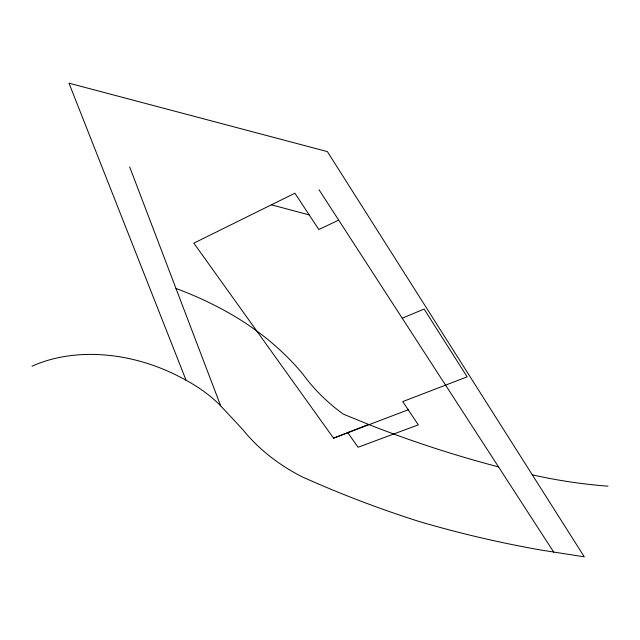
<?xml version="1.0" encoding="UTF-8"?>
<svg xmlns="http://www.w3.org/2000/svg" width="640" height="640" viewBox="0 0 640 640"><rect width="100%" height="100%" fill="white"/><g stroke="black" fill="none" stroke-linecap="round" stroke-linejoin="round"><path stroke-width="0.96" d="M338.696 220.12L318.816 229.52L294.896 193.208L193.84 243.144L333.536 438.168L408.216 409.792M402.232 318.224L424.096 309.056L467.16 376.84L402.712 401.608L418.328 424.84L358.088 447.248L347.816 432.744M333.536 438.168L368.544 424.432C410.976 441.16 454.416 455.328 498.536 466.912M532.28 474.8L536.432 475.736A526.872 466.68 -24.9 0 0 608 486.184M271.4 204.816L309.192 214.912M368.544 424.432L343.288 414.112A187.296 158.096 8.4 0 1 302.76 373.976A213.312 155.112 24.4 0 0 261.8 334.744L255.048 329.72A213.312 155.112 24.4 0 0 226.2 311.456A260.776 185.272 24.3 0 0 175.976 288.456M186.048 380.264L186.088 380.288A114.752 83.328 24.2 0 1 219.208 404.328L242.264 428.976A167.24 135.296 14.4 0 0 302.848 477.152A3494.904 1954.432 -64.3 0 0 418.088 521.168A3009.112 1792.84 -65.1 0 0 541.696 550.168L584.288 556.824L327.368 151.6L68.984 83.176L186.088 380.288A151.16 111.744 23.4 0 0 32 366.216M319.008 189.728L553.784 552.216M129.696 166.976L220.664 405.768"/></g></svg>
